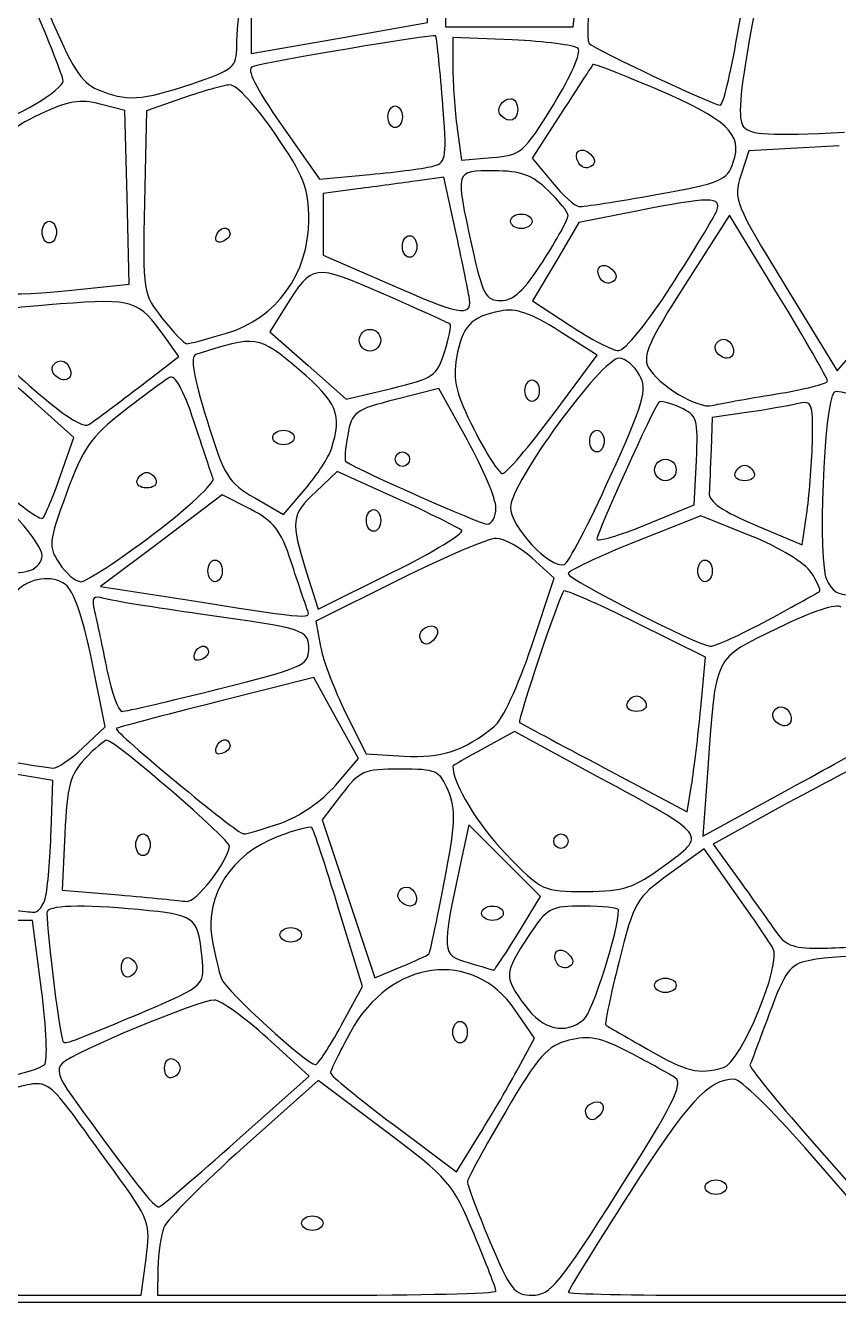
# Model space of a CAD drawing. Extents: x 1 to 601, y -4 to 449.
# Drawn here: x 107.1 to 191.8, y -0.9 to 132 of the extents above; entities that cross this region are included whole.
import ezdxf

# ---------------------------------------------------------------- set-up
doc = ezdxf.new("R2010")
doc.units = 0
doc.layers.get('0').update_dxf_attribs({"linetype": 'CONTINUOUS'})

msp = doc.modelspace()

# ---------------------------------------------------------------- linework, layer by layer
at = {"color": 7}
for points in [[(0.875971, 224.12403), (0.875971, 449.124032), (300.87597, 449.124032), (600.87597, 449.124032), (600.87597, 224.12403), (600.87597, -0.87597), (300.87597, -0.87597), (0.875971, -0.87597)], [(181.230847, 130.93653)], [(124.480342, 125.94288)], [(108.159105, 123.81153)], [(162.09225, 123.740295)], [(144.87597, 122.49903)], [(156.646357, 122.60364)], [(149.660025, 117.384023)], [(164.727668, 117.661695)], [(172.799783, 114.406027)], [(157.62597, 111.62403)], [(108.87597, 110.49903)], [(126.98847, 110.08653)], [(146.37597, 108.99903)], [(161.010285, 107.463)], [(166.977667, 105.661695)], [(113.28816, 104.608192)], [(174.32292, 104.84094)], [(153.365062, 103.451835)], [(128.083147, 99.981555)], [(141.87597, 99.24903)], [(150.76341, 98.02101)], [(179.033002, 98.072205)], [(110.033002, 95.822205)], [(118.840867, 94.270208)], [(159.12597, 93.99903)], [(185.18847, 93.636083)], [(162.06141, 91.529603)], [(132.87597, 89.12403)], [(138.98871, 87.949042)], [(165.87597, 88.74903)], [(189.060263, 89.017837)], [(145.62597, 86.87403)], [(110.79474, 85.18758)], [(172.62597, 85.74903)], [(181.019723, 85.43028)], [(118.769723, 84.68028)], [(167.978985, 84.986865)], [(156.116055, 81.81153)], [(142.62597, 80.49903)], [(120.44292, 79.061355)], [(152.549453, 79.462208)], [(107.689628, 75.329273)], [(126.12597, 75.24903)], [(177.12597, 75.24903)], [(136.440458, 71.31153)], [(184.412655, 70.127783)], [(148.32339, 68.00688)], [(124.73847, 66.58653)], [(127.270658, 62.96688)], [(169.769723, 61.43028)], [(177.434902, 61.003658)], [(185.033003, 59.822205)], [(155.894228, 59.016742)], [(113.100488, 56.83329)], [(126.98847, 56.83653)], [(133.719173, 49.004055)], [(118.62597, 46.74903)], [(128.375295, 46.601662)], [(162.12597, 47.12403)], [(173.652375, 44.589428)], [(109.237245, 41.31153)], [(146.033003, 41.072205)], [(154.62597, 39.62403)], [(133.62597, 37.37403)], [(158.37537, 37.48887)], [(149.130735, 35.378798)], [(117.12597, 33.99903)], [(162.477667, 34.411695)], [(172.62597, 32.12403)], [(118.726567, 29.067323)], [(140.006197, 27.945863)], [(165.260437, 28.56153)], [(151.62597, 27.24903)], [(109.12728, 23.866868)], [(121.62597, 23.49903)], [(158.470523, 23.55498)], [(179.783025, 23.556098)], [(165.57339, 18.50688)], [(129.13422, 15.967125)], [(168.920812, 10.819763)], [(177.87597, 11.12403)], [(135.87597, 7.37403)], [(156.125962, 0.30117)]]:
    msp.add_lwpolyline(points, close=True, dxfattribs=at)
for points in [[(156.620663, 147.07356), (150.87597, 145.00743), (150.87597, 138.44073), (150.87597, 131.87403), (157.519125, 131.87403), (164.162288, 131.87403), (164.627655, 136.326435)], [(130.623045, 133.293158), (130.626045, 129.087285), (139.813545, 130.69188), (149.001045, 132.296475), (149.21601, 138.716122), (149.215935, 138.716122)], [(157.81347, 130.495995), (151.62597, 130.760153), (151.62597, 127.671773)], [(113.28816, 104.608193), (117.920385, 105.092355), (117.710678, 114.124192), (117.50097, 123.15603), (114.916725, 123.824498)], [(123.50097, 124.43982), (119.75097, 123.12186), (119.54097, 113.611065)], [(162.975023, 122.963475), (159.899528, 118.177928), (161.950253, 115.705125)], [(133.76001, 121.69737), (137.732602, 116.007608), (142.99179, 116.494627)], [(152.077162, 121.291207), (152.528347, 117.99903), (155.69472, 118.251518)], [(191.826697, 119.48871), (182.433855, 118.946948), (181.59441, 116.403413)], [(151.96587, 110.362808), (150.702585, 116.226585), (147.976777, 115.840042)], [(141.68847, 114.992805), (138.12597, 114.532117), (138.12597, 111.324), (138.12597, 108.115882), (145.06347, 105.070417)], [(186.194558, 104.964585), (191.634142, 96.0693), (197.16855, 102.416835), (202.702965, 108.764377), (202.191825, 114.131708)], [(170.75097, 112.682918), (164.75097, 111.490598), (162.336277, 107.410988), (159.921585, 103.331378), (163.836277, 100.765702)], [(185.522977, 103.883153), (180.419977, 112.244775), (175.812855, 105.060578)], [(134.243227, 102.784245), (132.592365, 100.11309), (136.560877, 96.61422), (140.52939, 93.11535), (145.23948, 94.242308)], [(162.06141, 91.529603), (166.65348, 97.685182), (162.702225, 100.196205)], [(118.840867, 94.270208), (123.108937, 97.541393), (121.652467, 99.586823)], [(110.79474, 85.18758), (112.173045, 89.12613), (107.787878, 93.06258)], [(153.13431, 88.857383), (150.162473, 94.215728), (145.661715, 93.08199)], [(182.18847, 91.717695), (178.62597, 91.203712), (178.500968, 87.913875)], [(171.68847, 80.039145), (176.75097, 82.110825), (176.974253, 86.742202)], [(145.788068, 82.789178), (139.575165, 85.605998), (137.350568, 83.474693)], [(131.00097, 82.844205), (134.00097, 81.126967), (136.25097, 83.763007)], [(130.55586, 81.659798), (127.618703, 83.158223), (121.292565, 78.386505), (114.96642, 73.614795), (124.858695, 72.082643)], [(183.12597, 80.00697), (188.00097, 77.967675), (188.497763, 81.483352)], [(182.609723, 78.904928), (177.42819, 80.99085), (170.52708, 78.228727)], [(159.80406, 67.37403), (162.169718, 74.49903), (159.886013, 76.56153)], [(136.36815, 75.190215), (137.610338, 71.249558), (145.35414, 75.100808)], [(146.007735, 74.325878), (137.37297, 70.027717), (137.852385, 67.388378)], [(177.434902, 61.003658), (177.930757, 66.258285), (170.691555, 69.854355)], [(113.100488, 56.83329), (115.450005, 59.035605), (114.03441, 65.937247)], [(139.394917, 52.925633), (141.788865, 55.71717), (139.470795, 59.933738), (137.152733, 64.150297), (126.958658, 61.581472)], [(140.469735, 60.47604), (142.60767, 56.203057), (146.55432, 55.97604)], [(166.642102, 53.868848), (158.033235, 58.530473), (154.829602, 56.780415)], [(109.814033, 48.213202), (110.00097, 53.427375), (102.548378, 54.673373)], [(167.37597, 54.75696), (176.00097, 50.177632), (176.470005, 52.963335)], [(178.156733, 54.704775), (177.644633, 47.660513), (185.075273, 51.704775)], [(140.035223, 51.97728), (138.016448, 49.330523), (140.753588, 41.116185), (143.49072, 32.901848), (146.207318, 34.036913)], [(186.511883, 51.096592), (178.722015, 46.819155), (181.453418, 43.034092)], [(111.240248, 47.88789), (110.9736, 42.01629), (116.862285, 41.525895)], [(158.37537, 37.48887), (160.753433, 41.35371), (157.022408, 45.084735), (153.291382, 48.81576), (152.470312, 44.987235)], [(181.078597, 41.654438), (177.790102, 46.309845), (174.173842, 43.711823)], [(140.006197, 27.945863), (142.20882, 32.017687), (139.726597, 40.133363)], [(108.810142, 31.66284), (107.866695, 38.87403), (104.715082, 38.87403)], [(158.470523, 23.55498), (160.108823, 26.610937), (158.108663, 29.55498)], [(129.13422, 15.967125), (136.661512, 22.68522), (132.331245, 26.620177)], [(188.74704, 16.198238), (195.13491, 8.947845), (198.627495, 12.681705), (202.12008, 16.415558), (201.318982, 24.669945)], [(144.567832, 16.996493), (137.60268, 22.231838), (129.85488, 15.301215)], [(145.43847, 17.632762), (152.00097, 12.730635), (154.416593, 16.614832)], [(194.02797, 3.955403), (194.537903, 8.036775), (188.29704, 15.205403)], [(107.668635, -0.12597), (119.182725, -0.12597), (119.690385, 3.700943)], [(120.928687, 2.68653), (120.875962, -0.12597), (138.500962, -0.12597)], [(178.572, -0.12597), (193.518038, -0.12597), (194.02797, 3.955403)]]:
    msp.add_lwpolyline(points, dxfattribs=at)
for points in [[(167.52099, 146.50056), (166.800847, 145.838302), (165.219645, 130.730355), (165.808807, 130.141192)], [(193.395022, 142.024185), (184.015057, 141.205957), (184.492365, 141.67737), (182.652967, 131.414797)], [(181.230847, 130.93653), (181.935945, 134.958405), (182.675167, 138.959722), (182.873565, 139.828342)], [(111.067222, 126.24903), (111.041272, 126.66153), (109.587345, 130.37403), (107.836297, 134.49903)], [(129.134227, 129.88038), (129.138727, 131.183137), (129.338805, 133.435372), (129.578767, 134.885355)], [(109.577617, 133.299922), (111.940552, 127.655332), (112.95027, 126.06879), (114.640117, 125.345355)], [(149.827702, 130.922295), (149.616817, 131.13318), (132.33681, 128.218027), (130.769197, 127.707112)], [(150.543907, 124.25883), (150.25506, 127.818667), (149.93277, 130.817227), (149.827702, 130.922295)], [(164.662193, 129.604208), (164.298518, 129.949403), (161.216595, 130.350705), (157.81347, 130.495995)], [(179.47491, 123.697305), (179.735572, 123.65703), (180.525742, 126.914655), (181.230847, 130.93653)], [(182.652967, 131.414797), (181.4568, 124.74099), (181.266352, 122.23653), (181.895602, 121.455135)], [(124.480342, 125.94288), (128.858812, 127.421512), (129.126442, 127.647952), (129.134227, 129.88038)], [(162.09225, 123.740295), (163.918732, 126.700207), (165.035962, 129.249427), (164.662193, 129.604208)], [(165.808807, 130.141192), (166.445842, 129.504157), (178.412632, 123.861532), (179.47491, 123.697305)], [(130.769197, 127.707112), (130.104488, 127.490467), (131.070375, 125.549617), (133.76001, 121.69737)], [(151.62597, 127.671773), (151.62597, 125.973158), (151.829003, 123.10191), (152.077162, 121.291207)], [(166.211108, 127.9344), (166.12278, 127.832445), (164.666543, 125.595532), (162.975023, 122.963475)], [(172.686338, 125.431717), (169.21329, 126.91014), (166.299435, 128.036347), (166.211108, 127.9344)], [(108.159105, 123.81153), (109.784527, 124.739655), (111.09318, 125.83653), (111.067222, 126.24903)], [(114.640117, 125.345355), (117.627922, 124.06626), (119.20734, 124.162162), (124.480342, 125.94288)], [(128.431087, 125.815905), (127.782022, 125.783955), (125.56347, 125.164695), (123.50097, 124.43982)], [(133.118587, 120.740797), (131.17626, 123.583492), (129.084615, 125.848095), (128.431087, 125.815905)], [(180.814763, 117.770835), (181.837695, 120.705217), (180.22989, 122.22054), (172.686338, 125.431717)], [(104.60238, 122.145997), (104.93316, 122.133922), (106.533682, 122.883405), (108.159105, 123.81153)], [(114.916725, 123.824498), (112.839345, 124.361857), (111.611588, 124.155323), (108.657068, 122.771505)], [(144.87597, 122.49903), (144.87597, 123.11778), (145.21347, 123.62403), (145.62597, 123.62403)], [(145.62597, 123.62403), (146.03847, 123.62403), (146.37597, 123.11778), (146.37597, 122.49903)], [(149.660025, 117.384023), (150.952965, 117.753247), (151.025798, 118.319737), (150.543907, 124.25883)], [(155.69472, 118.251518), (158.722808, 118.49298), (159.00219, 118.732673), (162.09225, 123.740295)], [(156.646357, 122.60364), (156.04716, 123.202837), (156.7245, 124.37403), (157.670235, 124.37403)], [(157.670235, 124.37403), (158.05839, 124.37403), (158.37597, 123.86778), (158.37597, 123.24903)], [(108.657068, 122.771505), (105.437108, 121.263352), (104.665373, 120.421958), (102.42915, 115.981418)], [(145.62597, 121.37403), (145.21347, 121.37403), (144.87597, 121.88028), (144.87597, 122.49903)], [(146.37597, 122.49903), (146.37597, 121.88028), (146.03847, 121.37403), (145.62597, 121.37403)], [(158.37597, 123.24903), (158.37597, 122.089223), (157.491, 121.759005), (156.646357, 122.60364)], [(181.895602, 121.455135), (182.573677, 120.61311), (184.604115, 120.50577), (192.395085, 120.900082)], [(136.62597, 111.76272), (136.62597, 115.109287), (136.171432, 116.2728), (133.118587, 120.740797)], [(164.72769, 117.661695), (164.015033, 118.814805), (164.991203, 119.558797), (165.95382, 118.59618)], [(165.95382, 118.59618), (166.492455, 118.057545), (166.505393, 117.63804), (165.99312, 117.32145)], [(142.99179, 116.494627), (145.884337, 116.762483), (148.885042, 117.162712), (149.660025, 117.384023)], [(155.89743, 116.87403), (151.803532, 116.87403), (151.853287, 117.04536), (153.616657, 109.020345)], [(165.99312, 117.32145), (165.57318, 117.061912), (165.003728, 117.215025), (164.727668, 117.661695)], [(172.799783, 114.406027), (179.576993, 115.622797), (180.149783, 115.863262), (180.814763, 117.770835)], [(147.976777, 115.840042), (146.47758, 115.62744), (143.647845, 115.246185), (141.68847, 114.992805)], [(161.52243, 114.858713), (159.85002, 116.460983), (158.69715, 116.87403), (155.89743, 116.87403)], [(161.950253, 115.705125), (163.078148, 114.345082), (164.33847, 113.201565), (164.75097, 113.163967)], [(181.59441, 116.403413), (180.791168, 113.96955), (180.989512, 113.476335), (186.194558, 104.964585)], [(163.62597, 112.197682), (163.62597, 112.552822), (162.67938, 113.750287), (161.52243, 114.858713)], [(164.75097, 113.163967), (165.16347, 113.126392), (168.785438, 113.6853), (172.799783, 114.406027)], [(119.54097, 113.611065), (119.333107, 104.196667), (119.352112, 104.073788), (121.41597, 101.487173)], [(179.090663, 112.712318), (179.663962, 114.206302), (178.39464, 114.201825), (170.75097, 112.682918)], [(108.87597, 110.49903), (108.87597, 111.11778), (109.21347, 111.62403), (109.62597, 111.62403)], [(109.62597, 111.62403), (110.03847, 111.62403), (110.37597, 111.11778), (110.37597, 110.49903)], [(128.083147, 99.981555), (133.243867, 101.51412), (136.62597, 106.178288), (136.62597, 111.76272)], [(157.62597, 111.62403), (157.62597, 112.03653), (158.13222, 112.37403), (158.75097, 112.37403)], [(158.75097, 110.87403), (158.13222, 110.87403), (157.62597, 111.21153), (157.62597, 111.62403)], [(158.75097, 112.37403), (159.36972, 112.37403), (159.87597, 112.03653), (159.87597, 111.62403)], [(159.87597, 111.62403), (159.87597, 111.21153), (159.36972, 110.87403), (158.75097, 110.87403)], [(161.010285, 107.463), (162.448912, 109.711935), (163.62597, 111.842542), (163.62597, 112.197682)], [(174.32292, 104.840902), (176.699993, 108.53124), (178.84548, 112.073377), (179.090663, 112.712318)], [(109.62597, 109.37403), (109.21347, 109.37403), (108.87597, 109.88028), (108.87597, 110.49903)], [(110.37597, 110.49903), (110.37597, 109.88028), (110.03847, 109.37403), (109.62597, 109.37403)], [(126.98847, 110.08653), (127.310752, 111.053385), (128.339452, 111.227055), (128.43222, 110.33028)], [(128.43222, 110.33028), (128.463195, 110.031217), (128.08347, 109.65153), (127.58847, 109.48653)], [(153.365062, 103.451835), (153.290287, 104.02779), (152.66067, 107.137733), (151.96587, 110.362808)], [(127.58847, 109.48653), (127.09347, 109.32153), (126.82347, 109.59153), (126.98847, 110.08653)], [(146.37597, 108.99903), (146.37597, 109.61778), (146.71347, 110.12403), (147.12597, 110.12403)], [(147.12597, 107.87403), (146.71347, 107.87403), (146.37597, 108.38028), (146.37597, 108.99903)], [(147.12597, 110.12403), (147.53847, 110.12403), (147.87597, 109.61778), (147.87597, 108.99903)], [(147.87597, 108.99903), (147.87597, 108.38028), (147.53847, 107.87403), (147.12597, 107.87403)], [(153.616657, 109.020345), (154.733212, 103.938907), (155.034277, 103.37403), (156.625972, 103.37403)], [(101.525753, 107.51841), (103.369965, 103.722465), (103.798815, 103.616362), (113.28816, 104.608192)], [(144.432847, 104.04453), (137.125657, 107.226038), (136.977045, 107.207655), (134.243227, 102.784245)], [(156.625972, 103.37403), (157.948027, 103.37403), (159.05505, 104.406473), (161.010285, 107.463)], [(166.97769, 105.661695), (166.265033, 106.814805), (167.241202, 107.558797), (168.20382, 106.59618)], [(168.20382, 106.59618), (168.742455, 106.057545), (168.755392, 105.63804), (168.24312, 105.32145)], [(145.06347, 105.070417), (152.224297, 101.92692), (153.597727, 101.65914), (153.365062, 103.451835)], [(168.24312, 105.32145), (167.82318, 105.061912), (167.253728, 105.215025), (166.977667, 105.661695)], [(175.812855, 105.060578), (172.065772, 99.217493), (171.347235, 97.611983), (171.96372, 96.460073)], [(151.345987, 100.90401), (151.218795, 101.031203), (148.107885, 102.444435), (144.432847, 104.04453)], [(168.87597, 98.165632), (169.49472, 98.146732), (171.945848, 101.150602), (174.32292, 104.84094)], [(190.62597, 95.015543), (190.62597, 95.293838), (188.32962, 99.284265), (185.522977, 103.883153)], [(110.75055, 103.018193), (104.00313, 102.512318), (103.594432, 102.384518), (103.157557, 100.643858)], [(121.652467, 99.586823), (118.903357, 103.44759), (118.43676, 103.594455), (110.75055, 103.018193)], [(162.702225, 100.196205), (159.71019, 102.097643), (158.222107, 102.60501), (156.572452, 102.286178)], [(121.41597, 101.487173), (122.56272, 100.04997), (123.692835, 98.874068), (123.927345, 98.874053)], [(156.572452, 102.286178), (153.492892, 101.69097), (152.562502, 100.697693), (152.007502, 97.412678)], [(123.927345, 98.874053), (124.161847, 98.874038), (126.031965, 99.372413), (128.083147, 99.981555)], [(135.63504, 96.167602), (131.428658, 99.761227), (131.135918, 99.804502), (124.880243, 97.757302)], [(141.87597, 99.24903), (141.87597, 99.86778), (142.38222, 100.37403), (143.00097, 100.37403)], [(143.00097, 100.37403), (143.61972, 100.37403), (144.12597, 99.86778), (144.12597, 99.24903)], [(150.76341, 98.02101), (151.211017, 99.479468), (151.47318, 100.776818), (151.345987, 100.90401)], [(163.836277, 100.765702), (165.989355, 99.354585), (168.25722, 98.184548), (168.87597, 98.165632)], [(179.033002, 98.072205), (178.520692, 98.901128), (179.703802, 99.796193), (180.39636, 99.103643)], [(107.787878, 93.06258), (101.4405, 98.760458), (101.721563, 98.746808), (100.34694, 93.423923)], [(102.973395, 98.568488), (103.126065, 98.438865), (105.398062, 96.43392), (108.02229, 94.11306)], [(143.00097, 98.12403), (142.38222, 98.12403), (141.87597, 98.63028), (141.87597, 99.24903)], [(144.12597, 99.24903), (144.12597, 98.63028), (143.61972, 98.12403), (143.00097, 98.12403)], [(180.39636, 99.103643), (181.109452, 98.39055), (180.976552, 97.37403), (180.170235, 97.37403)], [(110.033002, 95.822205), (109.520692, 96.651128), (110.703802, 97.546193), (111.39636, 96.853643)], [(124.880243, 97.757302), (124.27251, 97.558417), (124.612305, 95.522565), (126.005243, 91.016895)], [(145.23948, 94.242308), (149.626515, 95.291978), (150.005385, 95.551148), (150.76341, 98.02101)], [(152.007502, 97.412678), (151.613917, 95.083065), (151.960552, 93.66849), (153.834667, 89.955855)], [(168.921705, 97.37403), (167.128508, 97.37403), (157.62597, 84.33756), (157.62597, 81.877492)], [(171.061673, 95.619172), (170.545125, 96.58434), (169.58214, 97.37403), (168.921705, 97.37403)], [(180.170235, 97.37403), (179.78208, 97.37403), (179.270325, 97.688213), (179.033002, 98.072205)], [(111.170235, 95.12403), (110.78208, 95.12403), (110.270325, 95.438213), (110.033002, 95.822205)], [(111.39636, 96.853643), (112.109452, 96.14055), (111.976552, 95.12403), (111.170235, 95.12403)], [(124.672778, 90.8169), (123.564885, 94.173585), (122.7048, 95.711265), (122.125538, 95.37093)], [(138.98871, 87.949042), (140.122575, 91.552357), (139.633058, 92.75199), (135.63504, 96.167602)], [(171.96372, 96.460073), (172.957837, 94.60254), (177.189082, 92.055698), (178.623457, 92.451488)], [(122.125538, 95.37093), (121.644525, 95.088315), (119.486213, 93.49278), (117.32928, 91.82529)], [(159.12597, 93.99903), (159.12597, 94.61778), (159.46347, 95.12403), (159.87597, 95.12403)], [(159.87597, 95.12403), (160.28847, 95.12403), (160.62597, 94.61778), (160.62597, 93.99903)], [(167.978985, 84.986865), (171.550013, 92.869185), (171.895568, 94.061025), (171.061673, 95.619172)], [(185.18847, 93.636083), (188.179095, 94.116495), (190.62597, 94.737255), (190.62597, 95.015543)], [(205.92591, 88.480485), (205.322798, 89.487713), (191.88018, 94.428105), (191.307728, 93.852923)], [(108.02229, 94.11306), (110.90253, 91.565775), (113.146192, 90.112433), (113.683207, 90.446168)], [(113.683207, 90.446168), (114.172485, 90.75024), (116.493435, 92.471063), (118.840867, 94.270208)], [(145.661715, 93.08199), (141.433613, 92.016923), (141.13173, 91.792433), (140.678438, 89.376165)], [(159.87597, 92.87403), (159.46347, 92.87403), (159.12597, 93.38028), (159.12597, 93.99903)], [(160.62597, 93.99903), (160.62597, 93.38028), (160.28847, 92.87403), (159.87597, 92.87403)], [(178.623457, 92.451488), (179.243587, 92.6226), (182.197845, 93.15567), (185.18847, 93.636083)], [(189.060263, 89.017837), (189.122438, 92.818132), (189.034238, 93.01476), (187.43847, 92.634157)], [(191.307728, 93.852923), (190.225283, 92.76534), (189.580365, 76.077765), (190.5507, 74.264678)], [(117.32928, 91.82529), (113.939805, 89.204933), (113.138055, 88.054448), (111.421403, 83.347688)], [(173.071403, 92.80836), (172.543073, 92.260357), (166.62597, 79.185315), (166.62597, 78.56586)], [(175.28358, 92.245635), (174.23091, 92.725267), (173.235428, 92.97849), (173.071403, 92.80836)], [(176.974253, 86.742202), (177.1833, 91.078387), (177.07554, 91.429162), (175.28358, 92.245635)], [(187.43847, 92.634157), (186.510345, 92.412795), (184.147845, 92.000385), (182.18847, 91.717695)], [(126.667043, 84.873855), (126.49017, 85.355198), (125.59275, 88.02957), (124.672778, 90.8169)], [(126.005243, 91.016895), (127.841813, 85.07625), (128.240213, 84.424492), (131.00097, 82.844205)], [(156.808447, 85.37403), (157.171942, 85.37403), (159.53577, 88.144043), (162.06141, 91.529603)], [(132.87597, 89.12403), (132.87597, 89.53653), (133.38222, 89.87403), (134.00097, 89.87403)], [(134.00097, 88.37403), (133.38222, 88.37403), (132.87597, 88.71153), (132.87597, 89.12403)], [(134.00097, 89.87403), (134.61972, 89.87403), (135.12597, 89.53653), (135.12597, 89.12403)], [(135.12597, 89.12403), (135.12597, 88.71153), (134.61972, 88.37403), (134.00097, 88.37403)], [(140.678438, 89.376165), (140.41305, 87.961523), (140.3208, 86.723348), (140.47344, 86.624655)], [(153.834667, 89.955855), (155.106757, 87.435848), (156.44496, 85.37403), (156.808447, 85.37403)], [(165.87597, 88.74903), (165.87597, 89.36778), (166.21347, 89.87403), (166.62597, 89.87403)], [(166.62597, 89.87403), (167.03847, 89.87403), (167.37597, 89.36778), (167.37597, 88.74903)], [(136.25097, 83.763007), (137.48847, 85.212832), (138.72045, 87.096547), (138.98871, 87.949042)], [(156.116055, 81.81153), (156.110805, 82.739655), (154.768815, 85.910287), (153.13431, 88.857383)], [(166.62597, 87.62403), (166.21347, 87.62403), (165.87597, 88.13028), (165.87597, 88.74903)], [(167.37597, 88.74903), (167.37597, 88.13028), (167.03847, 87.62403), (166.62597, 87.62403)], [(178.500968, 87.913875), (178.432193, 86.104462), (178.347848, 84.044032), (178.313468, 83.335147)], [(188.497763, 81.483352), (188.771003, 83.416972), (189.024128, 86.80749), (189.060263, 89.017837)], [(140.47344, 86.624655), (142.03851, 85.6128), (154.449555, 80.12403), (155.172473, 80.12403)], [(145.62597, 86.87403), (145.62597, 87.28653), (145.96347, 87.62403), (146.37597, 87.62403)], [(146.37597, 86.12403), (145.96347, 86.12403), (145.62597, 86.46153), (145.62597, 86.87403)], [(146.37597, 87.62403), (146.78847, 87.62403), (147.12597, 87.28653), (147.12597, 86.87403)], [(147.12597, 86.87403), (147.12597, 86.46153), (146.78847, 86.12403), (146.37597, 86.12403)], [(172.62597, 85.74903), (172.62597, 86.36778), (173.13222, 86.87403), (173.75097, 86.87403)], [(173.75097, 86.87403), (174.36972, 86.87403), (174.87597, 86.36778), (174.87597, 85.74903)], [(108.87597, 76.803172), (108.87597, 78.116077), (105.056655, 82.458877), (101.251665, 85.472482)], [(108.958703, 80.741048), (109.210463, 81.020438), (110.036678, 83.021378), (110.79474, 85.18758)], [(118.769723, 84.68028), (118.917533, 85.123718), (119.359095, 85.48653), (119.75097, 85.48653)], [(119.75097, 85.48653), (120.142845, 85.48653), (120.584408, 85.123718), (120.732218, 84.68028)], [(173.75097, 84.62403), (173.13222, 84.62403), (172.62597, 85.13028), (172.62597, 85.74903)], [(174.87597, 85.74903), (174.87597, 85.13028), (174.36972, 84.62403), (173.75097, 84.62403)], [(182.00097, 84.62403), (181.313468, 84.62403), (180.871905, 84.986842), (181.019723, 85.43028)], [(181.019723, 85.43028), (181.167533, 85.873717), (181.609095, 86.23653), (182.00097, 86.23653)], [(182.00097, 86.23653), (182.392845, 86.23653), (182.834408, 85.873717), (182.982218, 85.43028)], [(182.982218, 85.43028), (183.130035, 84.986842), (182.688473, 84.62403), (182.00097, 84.62403)], [(103.82031, 84.491048), (106.394678, 82.14915), (108.70695, 80.46165), (108.958703, 80.741048)], [(119.75097, 83.87403), (119.063468, 83.87403), (118.621905, 84.236843), (118.769723, 84.68028)], [(120.732218, 84.68028), (120.880035, 84.236843), (120.438473, 83.87403), (119.75097, 83.87403)], [(120.44292, 79.061355), (124.043055, 81.77688), (126.843908, 84.392505), (126.667043, 84.873855)], [(163.229048, 75.89925), (163.629488, 76.01484), (165.766958, 80.104267), (167.978985, 84.986865)], [(111.421403, 83.347688), (109.53825, 78.184417), (109.499415, 77.803882), (110.67288, 76.012958)], [(137.350568, 83.474693), (134.768453, 81.00087), (134.705048, 80.466188), (136.36815, 75.190215)], [(152.549453, 79.462208), (152.247788, 79.74279), (149.205165, 81.239925), (145.788068, 82.789178)], [(178.313468, 83.335147), (178.269818, 82.434982), (179.721225, 81.431235), (183.12597, 80.00697)], [(134.793735, 76.205198), (133.71126, 79.497593), (133.000208, 80.41278), (130.55586, 81.659798)], [(142.62597, 80.49903), (142.62597, 81.11778), (142.96347, 81.62403), (143.37597, 81.62403)], [(143.37597, 81.62403), (143.78847, 81.62403), (144.12597, 81.11778), (144.12597, 80.49903)], [(155.172473, 80.12403), (155.696895, 80.12403), (156.121508, 80.883405), (156.116055, 81.81153)], [(157.62597, 81.877492), (157.62597, 79.825125), (161.715075, 75.462232), (163.229048, 75.89925)], [(143.37597, 79.37403), (142.96347, 79.37403), (142.62597, 79.88028), (142.62597, 80.49903)], [(144.12597, 80.49903), (144.12597, 79.88028), (143.78847, 79.37403), (143.37597, 79.37403)], [(166.62597, 78.56586), (166.62597, 78.236745), (168.904095, 78.899722), (171.68847, 80.039145)], [(112.90389, 74.12403), (113.45022, 74.12403), (116.842785, 76.345823), (120.44292, 79.061355)], [(145.35414, 75.100808), (149.613233, 77.218995), (152.851125, 79.181625), (152.549453, 79.462208)], [(156.1224, 78.62403), (155.308455, 78.62403), (150.756855, 76.689863), (146.007735, 74.325878)], [(159.886013, 76.56153), (158.629973, 77.695905), (156.936353, 78.62403), (156.1224, 78.62403)], [(188.9352, 75.073118), (188.282235, 76.069665), (185.567325, 77.714295), (182.609723, 78.904928)], [(170.52708, 78.228727), (166.731473, 76.709565), (163.62597, 75.240525), (163.62597, 74.96421)], [(107.689628, 75.329273), (108.34212, 75.579653), (108.87597, 76.242908), (108.87597, 76.803172)], [(110.67288, 76.012958), (111.353595, 74.97405), (112.357553, 74.12403), (112.90389, 74.12403)], [(126.12597, 75.24903), (126.12597, 75.86778), (126.46347, 76.37403), (126.87597, 76.37403)], [(126.87597, 76.37403), (127.28847, 76.37403), (127.62597, 75.86778), (127.62597, 75.24903)], [(136.440458, 71.31153), (136.250153, 71.827155), (135.50913, 74.029305), (134.793735, 76.205198)], [(177.12597, 75.24903), (177.12597, 75.86778), (177.46347, 76.37403), (177.87597, 76.37403)], [(177.87597, 76.37403), (178.28847, 76.37403), (178.62597, 75.86778), (178.62597, 75.24903)], [(97.582073, 75.419445), (104.072048, 74.89734), (106.507418, 74.875612), (107.689628, 75.329273)], [(111.309893, 73.825987), (109.925205, 74.87022), (107.54403, 74.53551), (106.187985, 73.10604)], [(126.87597, 74.12403), (126.46347, 74.12403), (126.12597, 74.63028), (126.12597, 75.24903)], [(127.62597, 75.24903), (127.62597, 74.63028), (127.28847, 74.12403), (126.87597, 74.12403)], [(163.62597, 74.96421), (163.62597, 74.36166), (177.108743, 67.480883), (178.412655, 67.418003)], [(177.87597, 74.12403), (177.46347, 74.12403), (177.12597, 74.63028), (177.12597, 75.24903)], [(178.62597, 75.24903), (178.62597, 74.63028), (178.28847, 74.12403), (177.87597, 74.12403)], [(189.790065, 73.104375), (189.949065, 73.22694), (189.564375, 74.11287), (188.9352, 75.073118)], [(190.5507, 74.264678), (191.689553, 72.13671), (192.79131, 72.192653), (200.409893, 74.76525)], [(114.03441, 65.937247), (113.13066, 70.343407), (112.145535, 73.195807), (111.309893, 73.825987)], [(163.156155, 73.154212), (162.736177, 72.734242), (158.34519, 59.64561), (158.567437, 59.476193)], [(170.691555, 69.854355), (166.71, 71.832188), (163.319062, 73.317127), (163.156155, 73.154212)], [(184.412655, 70.127783), (187.211228, 71.642348), (189.631065, 72.981818), (189.790065, 73.104375)], [(115.336343, 72.373755), (114.164288, 72.718575), (113.992778, 72.486353), (114.336128, 71.019488)], [(125.37597, 70.74903), (120.63222, 71.413725), (116.114385, 72.144848), (115.336343, 72.373755)], [(124.858695, 72.082643), (137.241518, 70.16475), (136.854173, 70.190535), (136.440458, 71.31153)], [(192.020993, 71.461643), (191.62431, 71.89974), (189.087893, 71.058803), (185.43672, 69.278648)], [(114.336128, 71.019488), (114.564053, 70.045733), (115.140188, 67.308405), (115.61643, 64.93653)], [(136.62597, 67.041338), (136.62597, 69.126383), (136.381605, 69.206918), (125.37597, 70.74903)], [(148.32339, 68.006858), (148.063853, 68.426798), (148.216965, 68.99625), (148.663635, 69.27231)], [(148.663635, 69.27231), (149.816745, 69.984968), (150.560738, 69.008798), (149.59812, 68.04618)], [(185.43672, 69.278648), (178.688745, 65.988638), (179.026155, 66.664103), (178.156733, 54.704775)], [(178.412655, 67.418003), (178.914075, 67.393853), (181.614075, 68.613218), (184.412655, 70.127783)], [(149.59812, 68.04618), (149.059485, 67.507545), (148.63998, 67.494608), (148.32339, 68.00688)], [(125.33847, 65.98653), (124.84347, 65.82153), (124.57347, 66.09153), (124.73847, 66.58653)], [(124.73847, 66.58653), (125.060753, 67.553385), (126.089453, 67.727055), (126.18222, 66.83028)], [(126.18222, 66.83028), (126.213195, 66.531218), (125.83347, 66.15153), (125.33847, 65.98653)], [(127.270658, 62.96688), (135.86658, 65.11956), (136.62597, 65.450288), (136.62597, 67.041338)], [(137.852385, 67.388378), (138.116063, 65.936738), (139.29387, 62.826188), (140.469735, 60.47604)], [(155.894228, 59.016742), (156.781965, 59.725177), (158.444063, 63.277912), (159.80406, 67.37403)], [(115.61643, 64.93653), (116.092665, 62.564655), (116.804745, 60.62403), (117.198825, 60.62403)], [(117.198825, 60.62403), (117.592913, 60.62403), (122.12523, 61.678313), (127.270658, 62.96688)], [(126.958658, 61.581472), (121.351913, 60.168615), (116.686418, 58.934475), (116.59089, 58.838947)], [(170.75097, 60.62403), (170.063468, 60.62403), (169.621905, 60.986842), (169.769723, 61.43028)], [(169.769723, 61.43028), (169.917532, 61.873717), (170.359095, 62.23653), (170.75097, 62.23653)], [(170.75097, 62.23653), (171.142845, 62.23653), (171.584407, 61.873718), (171.732217, 61.43028)], [(171.732217, 61.43028), (171.880035, 60.986843), (171.438472, 60.62403), (170.75097, 60.62403)], [(185.033003, 59.822205), (184.520693, 60.651127), (185.703802, 61.546192), (186.39636, 60.853642)], [(176.470005, 52.963335), (176.727982, 54.495465), (177.16218, 58.113615), (177.434902, 61.003658)], [(186.170235, 59.12403), (185.78208, 59.12403), (185.270325, 59.438212), (185.033003, 59.822205)], [(186.39636, 60.853642), (187.109453, 60.14055), (186.976553, 59.12403), (186.170235, 59.12403)], [(116.59089, 58.838947), (116.3019, 58.549965), (129.20616, 47.87403), (129.844448, 47.87403)], [(146.55432, 55.97604), (150.459578, 55.751407), (152.727795, 56.48985), (155.894228, 59.016742)], [(158.567437, 59.476193), (158.66838, 59.399243), (162.63222, 57.275588), (167.37597, 54.75696)], [(96.266888, 57.25101), (96.472013, 57.06156), (108.011558, 54.92865), (110.00097, 54.71247)], [(115.622453, 57.62403), (115.3557, 57.62403), (114.320565, 56.75451), (113.322165, 55.69176)], [(128.375295, 46.601662), (128.448345, 47.244765), (116.439585, 57.62403), (115.622453, 57.62403)], [(126.98847, 56.83653), (127.310753, 57.803385), (128.339452, 57.977055), (128.43222, 57.08028)], [(110.00097, 54.71247), (110.41347, 54.66762), (111.808253, 55.62201), (113.100488, 56.83329)], [(127.58847, 56.23653), (127.09347, 56.07153), (126.82347, 56.34153), (126.98847, 56.83653)], [(128.43222, 57.08028), (128.463195, 56.781218), (128.08347, 56.40153), (127.58847, 56.23653)], [(154.829602, 56.780415), (153.067605, 55.817888), (151.62597, 54.989295), (151.62597, 54.939113)], [(185.075273, 51.704775), (189.16212, 53.929117), (193.123665, 56.11575), (193.878705, 56.563972)], [(113.322165, 55.69176), (111.78639, 54.057), (111.465833, 52.855432), (111.240248, 47.88789)], [(146.12619, 54.62403), (142.347255, 54.62403), (141.908625, 54.433425), (140.035223, 51.97728)], [(151.159808, 52.337475), (150.255825, 54.487418), (149.955083, 54.62403), (146.12619, 54.62403)], [(151.62597, 54.939113), (151.62597, 53.107178), (154.202677, 48.83781), (157.134772, 45.81153)], [(194.92911, 55.37403), (194.584065, 55.37403), (190.79631, 53.449185), (186.511883, 51.096592)], [(173.652375, 44.589428), (178.08528, 47.84085), (178.300553, 47.555888), (166.642102, 53.868848)], [(133.719172, 49.004055), (135.655605, 49.670835), (137.982367, 51.278475), (139.394917, 52.925633)], [(150.72939, 42.818265), (151.902068, 48.91203), (151.969838, 50.410965), (151.159808, 52.337475)], [(109.237245, 41.31153), (109.451663, 42.239655), (109.711215, 45.345405), (109.814033, 48.213202)], [(118.62597, 46.74903), (118.62597, 47.36778), (118.96347, 47.87403), (119.37597, 47.87403)], [(119.37597, 47.87403), (119.78847, 47.87403), (120.12597, 47.36778), (120.12597, 46.74903)], [(129.844448, 47.87403), (130.170563, 47.87403), (131.914185, 48.382545), (133.719173, 49.004055)], [(136.95189, 48.544807), (136.79103, 48.70749), (135.168435, 48.271178), (133.34613, 47.575237)], [(139.726597, 40.133363), (138.361372, 44.59698), (137.112757, 48.382133), (136.95189, 48.544807)], [(162.12597, 47.12403), (162.12597, 47.53653), (162.46347, 47.87403), (162.87597, 47.87403)], [(162.87597, 47.87403), (163.28847, 47.87403), (163.62597, 47.53653), (163.62597, 47.12403)], [(119.37597, 45.62403), (118.96347, 45.62403), (118.62597, 46.13028), (118.62597, 46.74903)], [(120.12597, 46.74903), (120.12597, 46.13028), (119.78847, 45.62403), (119.37597, 45.62403)], [(123.87597, 40.847392), (124.857953, 40.683195), (128.186513, 44.940157), (128.375295, 46.601662)], [(133.34613, 47.575237), (128.645332, 45.779985), (125.816032, 41.432497), (126.541957, 37.119982)], [(162.87597, 46.37403), (162.46347, 46.37403), (162.12597, 46.71153), (162.12597, 47.12403)], [(163.62597, 47.12403), (163.62597, 46.71153), (163.28847, 46.37403), (162.87597, 46.37403)], [(157.134772, 45.81153), (160.914285, 41.910615), (160.991775, 41.874203), (165.47535, 41.892623)], [(152.470312, 44.987235), (150.416295, 35.40969), (150.424777, 35.291655), (153.224722, 34.48611)], [(165.47535, 41.892623), (169.46802, 41.909048), (170.430968, 42.226613), (173.652375, 44.589428)], [(146.033003, 41.072205), (145.520693, 41.901128), (146.703802, 42.796193), (147.39636, 42.103643)], [(149.130735, 35.378798), (149.244488, 35.49255), (149.96388, 38.84031), (150.72939, 42.818265)], [(174.173842, 43.711823), (170.701327, 41.217068), (170.493135, 40.85685), (168.93627, 34.649423)], [(181.453418, 43.034092), (182.95569, 40.95231), (184.705958, 38.50026), (185.342895, 37.585095)], [(107.924183, 39.730508), (108.431948, 39.671933), (109.022828, 40.383405), (109.237245, 41.31153)], [(116.862285, 41.525895), (120.101063, 41.25618), (123.25722, 40.950855), (123.87597, 40.847392)], [(147.39636, 42.103643), (148.109453, 41.39055), (147.976553, 40.37403), (147.170235, 40.37403)], [(184.949812, 36.006487), (184.629322, 36.552382), (182.887275, 39.093967), (181.078597, 41.654438)], [(101.815568, 40.36296), (104.66754, 40.073677), (107.416418, 39.789075), (107.924183, 39.730508)], [(120.028815, 39.890843), (113.890342, 40.532438), (109.785525, 40.501808), (109.401787, 39.81153)], [(125.590762, 34.129823), (125.213242, 39.123653), (124.9713, 39.37425), (120.028815, 39.890843)], [(147.170235, 40.37403), (146.78208, 40.37403), (146.270325, 40.688213), (146.033003, 41.072205)], [(154.62597, 39.62403), (154.62597, 40.03653), (155.13222, 40.37403), (155.75097, 40.37403)], [(155.75097, 40.37403), (156.36972, 40.37403), (156.87597, 40.03653), (156.87597, 39.62403)], [(165.225637, 40.37403), (161.764657, 40.37403), (161.466382, 40.209443), (159.475635, 37.201223)], [(168.87597, 39.96567), (168.87597, 40.190265), (167.23332, 40.37403), (165.225637, 40.37403)], [(165.260437, 28.56153), (166.170217, 29.289803), (168.87597, 37.824293), (168.87597, 39.96567)], [(109.401787, 39.81153), (109.160362, 39.377243), (110.64048, 27.175515), (111.039397, 26.31153)], [(155.75097, 38.87403), (155.13222, 38.87403), (154.62597, 39.21153), (154.62597, 39.62403)], [(156.87597, 39.62403), (156.87597, 39.21153), (156.36972, 38.87403), (155.75097, 38.87403)], [(133.62597, 37.37403), (133.62597, 37.78653), (134.13222, 38.12403), (134.75097, 38.12403)], [(134.75097, 36.62403), (134.13222, 36.62403), (133.62597, 36.96153), (133.62597, 37.37403)], [(134.75097, 38.12403), (135.36972, 38.12403), (135.87597, 37.78653), (135.87597, 37.37403)], [(135.87597, 37.37403), (135.87597, 36.96153), (135.36972, 36.62403), (134.75097, 36.62403)], [(155.874142, 33.691673), (155.941868, 33.654473), (157.067437, 35.363205), (158.37537, 37.48887)], [(185.342895, 37.585095), (186.290385, 36.223732), (187.182863, 35.933017), (190.25097, 35.986335)], [(126.541957, 37.119982), (126.830895, 35.403458), (127.277377, 33.458655), (127.53414, 32.79819)], [(158.108663, 29.55498), (153.728985, 36.00144), (145.09602, 34.840852), (140.95599, 27.24903)], [(159.475635, 37.201223), (156.92868, 33.352515), (156.913567, 33.026865), (159.142012, 30.012735)], [(162.47769, 34.411695), (161.765032, 35.564805), (162.741202, 36.308798), (163.70382, 35.34618)], [(179.783025, 23.556098), (181.598835, 24.043905), (185.895045, 34.39647), (184.949812, 36.006487)], [(190.25097, 35.986335), (192.31347, 36.022185), (194.98563, 36.264697), (196.189095, 36.525262)], [(117.12597, 33.99903), (117.12597, 34.686533), (117.488782, 35.128095), (117.93222, 34.980278)], [(117.93222, 34.980278), (118.375657, 34.832468), (118.73847, 34.390905), (118.73847, 33.99903)], [(146.207318, 34.036913), (147.701453, 34.661205), (149.01699, 35.265053), (149.130735, 35.378798)], [(163.70382, 35.34618), (164.242455, 34.807545), (164.255392, 34.38804), (163.74312, 34.07145)], [(168.93627, 34.649423), (168.04455, 31.09401), (167.413058, 28.103108), (167.53296, 28.002968)], [(188.628262, 34.68699), (186.737977, 34.30893), (186.193905, 33.57633), (184.597012, 29.25888)], [(199.605097, 34.024185), (198.654705, 35.16933), (192.805807, 35.522497), (188.628262, 34.68699)], [(117.93222, 33.017783), (117.488782, 32.869965), (117.12597, 33.311528), (117.12597, 33.99903)], [(118.73847, 33.99903), (118.73847, 33.607155), (118.375657, 33.165593), (117.93222, 33.017783)], [(118.726567, 29.067323), (125.364885, 31.84884), (125.742165, 32.127098), (125.590762, 34.129823)], [(153.224722, 34.48611), (154.614157, 34.086375), (155.806395, 33.728873), (155.874142, 33.691673)], [(163.74312, 34.07145), (163.32318, 33.811913), (162.753727, 33.965025), (162.477667, 34.411695)], [(127.53414, 32.79819), (128.008297, 31.57851), (136.466602, 23.87403), (137.331465, 23.87403)], [(172.62597, 32.12403), (172.62597, 32.53653), (173.13222, 32.87403), (173.75097, 32.87403)], [(173.75097, 31.37403), (173.13222, 31.37403), (172.62597, 31.71153), (172.62597, 32.12403)], [(173.75097, 32.87403), (174.36972, 32.87403), (174.87597, 32.53653), (174.87597, 32.12403)], [(174.87597, 32.12403), (174.87597, 31.71153), (174.36972, 31.37403), (173.75097, 31.37403)], [(109.12728, 23.866868), (109.471755, 24.188498), (109.329037, 27.69669), (108.810142, 31.66284)], [(126.801862, 30.589583), (125.301847, 30.632708), (112.093845, 25.141905), (110.95284, 24.0009)], [(132.331245, 26.620177), (129.94959, 28.7844), (127.461367, 30.570637), (126.801862, 30.589583)], [(159.142012, 30.012735), (161.004652, 27.493373), (163.258297, 26.95884), (165.260437, 28.56153)], [(184.597012, 29.25888), (183.581692, 26.51379), (182.662815, 24.083497), (182.55507, 23.85822)], [(111.039397, 26.31153), (111.206452, 25.949723), (111.758362, 26.14758), (118.726567, 29.067323)], [(137.331465, 23.87403), (137.59113, 23.87403), (138.79476, 25.706355), (140.006197, 27.945863)], [(151.62597, 27.24903), (151.62597, 27.86778), (151.96347, 28.37403), (152.37597, 28.37403)], [(152.37597, 28.37403), (152.78847, 28.37403), (153.12597, 27.86778), (153.12597, 27.24903)], [(167.53296, 28.002968), (167.65287, 27.902828), (169.60722, 26.767268), (171.87597, 25.479503)], [(140.95599, 27.24903), (139.831253, 25.18653), (138.903128, 23.2821), (138.89349, 23.01696)], [(152.37597, 26.12403), (151.96347, 26.12403), (151.62597, 26.63028), (151.62597, 27.24903)], [(153.12597, 27.24903), (153.12597, 26.63028), (152.78847, 26.12403), (152.37597, 26.12403)], [(170.02917, 25.122503), (166.957335, 26.72226), (165.852495, 26.94621), (163.702687, 26.40489)], [(163.702687, 26.40489), (161.44584, 25.836615), (160.56744, 24.847628), (157.124917, 18.99903)], [(171.87597, 25.479503), (176.096685, 23.083778), (177.108622, 22.83762), (179.783025, 23.556098)], [(110.95284, 24.0009), (110.33076, 23.37882), (110.585895, 22.503443), (111.931125, 20.644395)], [(121.62597, 23.49903), (121.62597, 24.186532), (121.988782, 24.628095), (122.43222, 24.480277)], [(122.43222, 24.480277), (122.875657, 24.332467), (123.23847, 23.890905), (123.23847, 23.49903)], [(174.805785, 22.474875), (174.225638, 22.865033), (172.07616, 24.056468), (170.02917, 25.122503)], [(104.952382, 22.546943), (106.904107, 22.951267), (108.782812, 23.54523), (109.12728, 23.866868)], [(116.29131, 12.888443), (108.640552, 23.386365), (110.103382, 22.28772), (105.152032, 21.254468)], [(122.43222, 22.517783), (121.988782, 22.369965), (121.62597, 22.811528), (121.62597, 23.49903)], [(123.23847, 23.49903), (123.23847, 23.107155), (122.875657, 22.665593), (122.43222, 22.517783)], [(138.89349, 23.01696), (138.88389, 22.75182), (141.829095, 20.32893), (145.43847, 17.632762)], [(154.416593, 16.614832), (155.745188, 18.75114), (157.56945, 21.874207), (158.470523, 23.55498)], [(182.55507, 23.85822), (182.447325, 23.63295), (185.23371, 20.185958), (188.74704, 16.198238)], [(168.920812, 10.819763), (174.478245, 19.58517), (175.650495, 21.906795), (174.805785, 22.474875)], [(180.903578, 22.362975), (178.23267, 22.337325), (176.052645, 19.96305), (170.010405, 10.499025)], [(188.29704, 15.205403), (184.864568, 19.148145), (181.537508, 22.369058), (180.903578, 22.362975)], [(111.931125, 20.644395), (118.576132, 11.461313), (120.565672, 8.94042), (121.053945, 9.08514)], [(165.913635, 19.77231), (167.066745, 20.484968), (167.810737, 19.508798), (166.84812, 18.54618)], [(157.124917, 18.99903), (154.939718, 15.28653), (153.14601, 11.988203), (153.1389, 11.669415)], [(165.57339, 18.506858), (165.313852, 18.926798), (165.466965, 19.49625), (165.913635, 19.77231)], [(166.84812, 18.54618), (166.309485, 18.007545), (165.88998, 17.994608), (165.57339, 18.50688)], [(121.053945, 9.08514), (121.358077, 9.175275), (124.994205, 12.272175), (129.13422, 15.967125)], [(153.829477, 6.244733), (151.637955, 11.508998), (151.214595, 12.000473), (144.567832, 16.996493)], [(129.85488, 15.301215), (125.593597, 11.48937), (121.853805, 7.72449), (121.544242, 6.934808)], [(119.690385, 3.700943), (120.186472, 7.440675), (120.109035, 7.649978), (116.29131, 12.888443)], [(153.1389, 11.669415), (153.13215, 11.350628), (154.185262, 8.566253), (155.479957, 5.481915)], [(159.907485, -0.12597), (161.760472, -0.12597), (162.71916, 1.038255), (168.920812, 10.819763)], [(177.87597, 11.12403), (177.87597, 11.53653), (178.38222, 11.87403), (179.00097, 11.87403)], [(179.00097, 10.37403), (178.38222, 10.37403), (177.87597, 10.71153), (177.87597, 11.12403)], [(179.00097, 11.87403), (179.61972, 11.87403), (180.12597, 11.53653), (180.12597, 11.12403)], [(180.12597, 11.12403), (180.12597, 10.71153), (179.61972, 10.37403), (179.00097, 10.37403)], [(170.010405, 10.499025), (166.498965, 4.99902), (163.62597, 0.358395), (163.62597, 0.186525)], [(135.87597, 7.37403), (135.87597, 7.78653), (136.38222, 8.12403), (137.00097, 8.12403)], [(137.00097, 8.12403), (137.61972, 8.12403), (138.12597, 7.78653), (138.12597, 7.37403)], [(121.544242, 6.934808), (121.23468, 6.145133), (120.957675, 4.233405), (120.928687, 2.68653)], [(137.00097, 6.62403), (136.38222, 6.62403), (135.87597, 6.96153), (135.87597, 7.37403)], [(138.12597, 7.37403), (138.12597, 6.96153), (137.61972, 6.62403), (137.00097, 6.62403)], [(156.12597, 0.30117), (156.12597, 0.536093), (155.092545, 3.210698), (153.829477, 6.244733)], [(155.479957, 5.481915), (157.602825, 0.424605), (158.037517, -0.12597), (159.907485, -0.12597)], [(95.792692, 1.56153), (96.148867, -0.09948), (96.335317, -0.12597), (107.668635, -0.12597)], [(138.500962, -0.12597), (148.194713, -0.12597), (156.125962, 0.06624), (156.125962, 0.30117)], [(163.62597, 0.186525), (163.62597, 0.014655), (170.351685, -0.12597), (178.572, -0.12597)]]:
    msp.add_open_spline(points, degree=3, dxfattribs=at)

doc.saveas('drawing.dxf')
